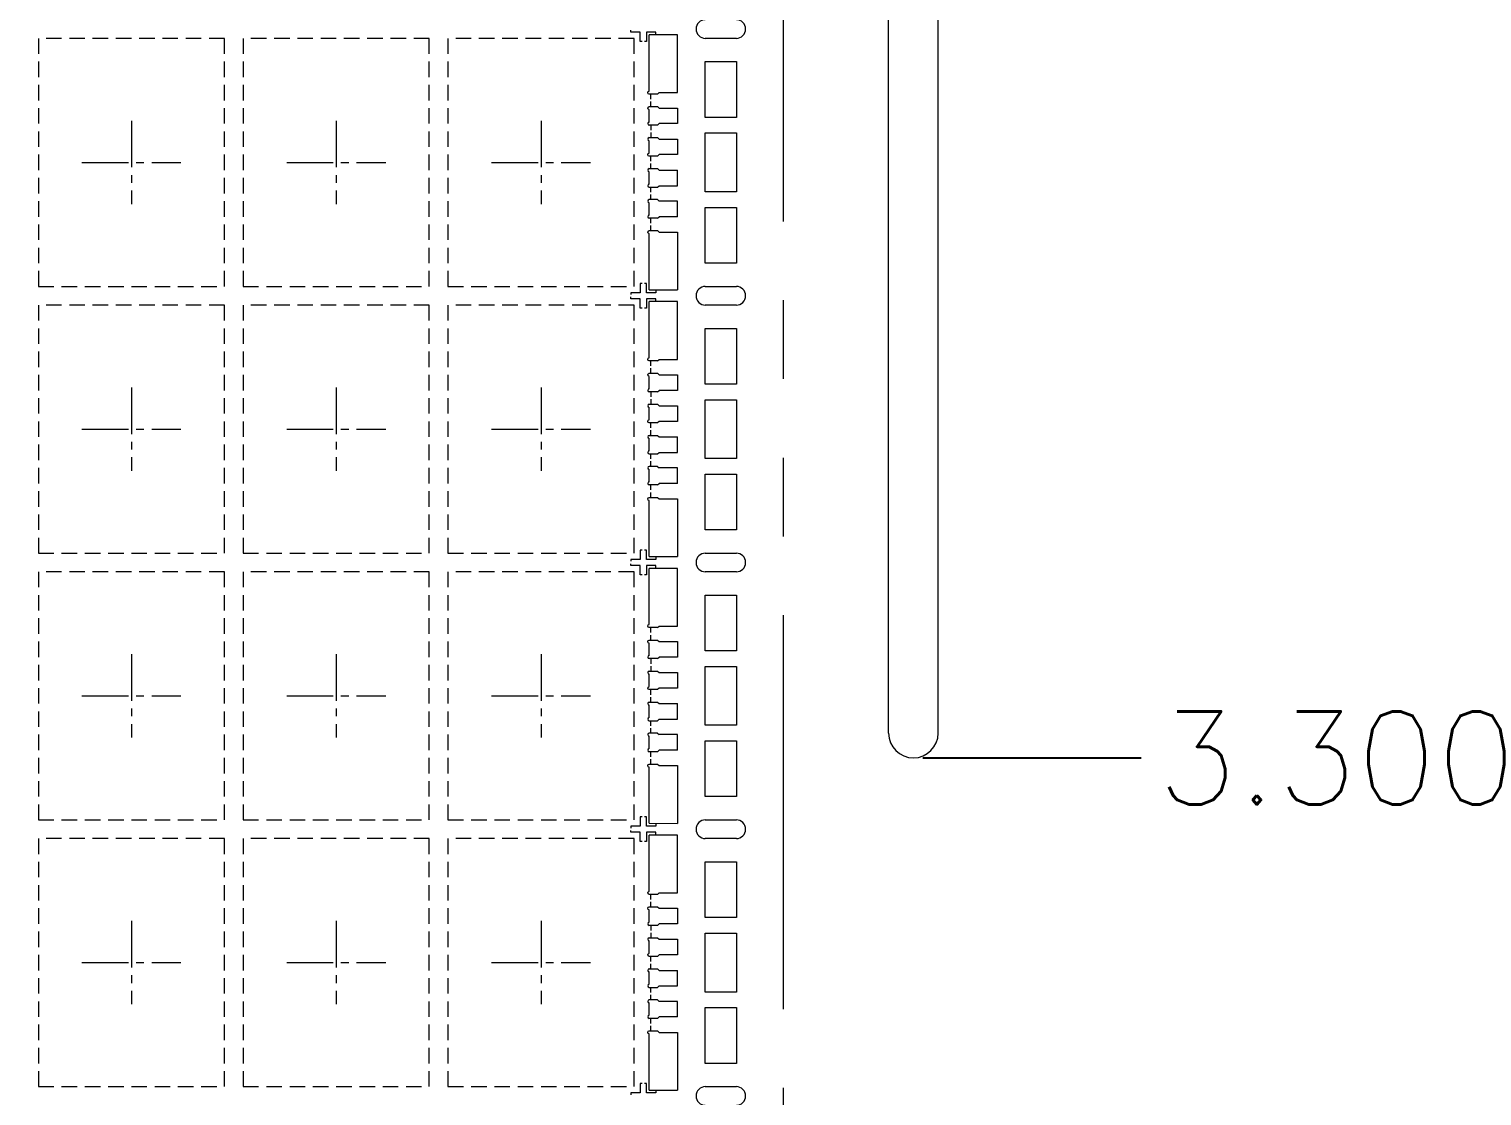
# Model space of a CAD drawing. Extents: x 1532 to 1650, y 120 to 288.
# Drawn here: x 1605.51 to 1628.92, y 236.15 to 253.35 of the extents above; entities that cross this region are included whole.
import ezdxf

# ---------------------------------------------------------------- set-up
doc = ezdxf.new("R2010")
doc.units = 0
doc.header["$MEASUREMENT"] = 0
for name, pattern in [('CENTER', [2, 1.25, -0.25, 0.25, -0.25]), ('CENTER2', [1.125, 0.75, -0.125, 0.125, -0.125]), ('HIDDEN', [0.375, 0.25, -0.125]), ('PHANTOM2', [31.75, 15.875, -3.175, 3.175, -3.175, 3.175, -3.175])]:
    doc.linetypes.add(name, pattern=pattern)
for name, color, linetype in [('1D', 4, 'Continuous'), ('LFBOTTOM', 4, 'Continuous'), ('LFTOP', 7, 'Continuous'), ('中心线', 1, 'CENTER2'), ('标注', 4, 'Continuous')]:
    doc.layers.add(name, color=color, linetype=linetype)
doc.layers.add('PKG', color=2, linetype='CENTER', lineweight=35)
doc.styles.add('SIMPLEX', font='SIMPLEX')
doc.dimstyles.new('2-0', dxfattribs={"dimtxt": 0.08, "dimasz": 0.12, "dimexe": 0.05, "dimexo": 0.025, "dimgap": 0.025, "dimtad": 0, "dimdec": 3, "dimzin": 1, "dimdsep": 46, "dimtxsty": 'SIMPLEX', "dimcen": 0.05, "dimadec": 0, "dimazin": 0, "dimtfac": 1, "dimtdec": 3, "dimtmove": 0, "dimatfit": 3, "dimfxl": 1, "dimarcsym": 0})

# ---------------------------------------------------------------- blocks, each defined once
blk = doc.blocks.new('*D6')
at = {"layer": 'Defpoints', "color": 0, "transparency": 16777216}
for p in [(1105.622, -514.735), (1109.294, -514.735), (1074.872, -518.035)]:
    blk.add_point(p, dxfattribs=at)
at = {"layer": '标注', "color": 0, "lineweight": -2, "transparency": 16777216}
blk.add_line((1105.772, -514.735), (1109.294, -514.735), dxfattribs=at)
at = {"layer": '标注', "color": 0, "lineweight": 0, "transparency": 16777216, "insert": (1112.444, -514.735), "char_height": 1.5, "attachment_point": 5, "style": 'SIMPLEX'}
blk.add_mtext('3.300', dxfattribs=at)
blk = doc.blocks.new('*D22')
at = {"layer": 'Defpoints', "color": 0, "transparency": 16777216}
for p in [(1074.872, -518.035), (1107.722, -552.052), (1108.534, -556.869)]:
    blk.add_point(p, dxfattribs=at)
at = {"layer": '标注', "color": 0, "lineweight": -2, "transparency": 16777216}
for p, q in [((1107.722, -552.552), (1107.722, -554.869)), ((1107.722, -554.869), (1108.534, -555.869)), ((1108.534, -555.869), (1108.534, -556.869))]:
    blk.add_line(p, q, dxfattribs=at)
at = {"layer": '标注', "color": 0, "lineweight": 0, "transparency": 16777216, "insert": (1108.534, -561.083), "char_height": 1.5, "attachment_point": 5, "rotation": 90, "style": 'SIMPLEX'}
blk.add_mtext('32.850', dxfattribs=at)
blk = doc.blocks.new('*D23')
at = {"layer": 'Defpoints', "color": 0, "transparency": 16777216}
for p in [(1074.872, -518.035), (1105.822, -552.052), (1106.907, -556.982)]:
    blk.add_point(p, dxfattribs=at)
at = {"layer": '标注', "color": 0, "lineweight": -2, "transparency": 16777216}
for p, q in [((1105.822, -552.552), (1105.822, -554.982)), ((1105.822, -554.982), (1106.907, -555.982)), ((1106.907, -555.982), (1106.907, -556.982))]:
    blk.add_line(p, q, dxfattribs=at)
at = {"layer": '标注', "color": 0, "lineweight": 0, "transparency": 16777216, "insert": (1106.907, -561.197), "char_height": 1.5, "attachment_point": 5, "rotation": 90, "style": 'SIMPLEX'}
blk.add_mtext('30.950', dxfattribs=at)
blk = doc.blocks.new('*D24')
at = {"layer": 'Defpoints', "color": 0, "transparency": 16777216}
for p in [(1074.872, -518.035), (1105.422, -552.052), (1104.913, -557.008)]:
    blk.add_point(p, dxfattribs=at)
at = {"layer": '标注', "color": 0, "lineweight": -2, "transparency": 16777216}
for p, q in [((1105.422, -552.552), (1105.422, -555.008)), ((1105.422, -555.008), (1104.913, -556.008)), ((1104.913, -556.008), (1104.913, -557.008))]:
    blk.add_line(p, q, dxfattribs=at)
at = {"layer": '标注', "color": 0, "lineweight": 0, "transparency": 16777216, "insert": (1104.913, -561.222), "char_height": 1.5, "attachment_point": 5, "rotation": 90, "style": 'SIMPLEX'}
blk.add_mtext('30.550', dxfattribs=at)
blk = doc.blocks.new('*D25')
at = {"layer": 'Defpoints', "color": 0, "transparency": 16777216}
for p in [(1105.622, -491.735), (1109.294, -491.735), (1074.872, -518.035)]:
    blk.add_point(p, dxfattribs=at)
at = {"layer": '标注', "color": 0, "lineweight": -2, "transparency": 16777216}
blk.add_line((1105.772, -491.735), (1109.294, -491.735), dxfattribs=at)
at = {"layer": '标注', "color": 0, "lineweight": 0, "transparency": 16777216, "insert": (1113.158, -491.735), "char_height": 1.5, "attachment_point": 5, "style": 'SIMPLEX'}
blk.add_mtext('26.300', dxfattribs=at)
blk = doc.blocks.new('*D33')
at = {"layer": 'Defpoints', "color": 0, "transparency": 16777216}
for p in [(1074.872, -518.035), (1074.872, -551.65), (1124.196, -551.659)]:
    blk.add_point(p, dxfattribs=at)
at = {"layer": '标注', "color": 0, "lineweight": -2, "transparency": 16777216}
for p, q in [((1075.022, -551.65), (1122.196, -551.65)), ((1122.196, -551.65), (1123.196, -551.659)), ((1123.196, -551.659), (1124.196, -551.659))]:
    blk.add_line(p, q, dxfattribs=at)
at = {"layer": '标注', "color": 0, "lineweight": 0, "transparency": 16777216, "insert": (1127.918, -551.659), "char_height": 1.5, "attachment_point": 5, "style": 'SIMPLEX'}
blk.add_mtext('33.615', dxfattribs=at)

msp = doc.modelspace()

# ---------------------------------------------------------------- linework, layer by layer
at = {"lineweight": 0}
for p, q in [((1619.358, 241.9959), (1619.358, 264.1959)), ((1620.158, 241.9959), (1620.158, 264.1959)), ((1616.9057, 253.1959), (1616.4057, 253.1959)), ((1616.4057, 249.1959), (1616.9057, 249.1959)), ((1616.9057, 248.8959), (1616.4057, 248.8959)), ((1616.4057, 244.8959), (1616.9057, 244.8959)), ((1616.9057, 244.5959), (1616.4057, 244.5959)), ((1616.4057, 240.5959), (1616.9057, 240.5959)), ((1616.9057, 240.2959), (1616.4057, 240.2959)), ((1616.4057, 236.2959), (1616.9057, 236.2959))]:
    msp.add_line(p, q, dxfattribs=at)
at = {"lineweight": 0, "ltscale": 10}
for points in [[(1616.4057, 252.8208), (1616.9057, 252.8208), (1616.9057, 251.9208), (1616.4057, 251.9208)], [(1616.4057, 251.6708), (1616.9057, 251.6708), (1616.9057, 250.7208), (1616.4057, 250.7208)], [(1616.4057, 250.4708), (1616.9057, 250.4708), (1616.9057, 249.5708), (1616.4057, 249.5708)], [(1616.4057, 248.5208), (1616.9057, 248.5208), (1616.9057, 247.6208), (1616.4057, 247.6208)], [(1616.4057, 247.3708), (1616.9057, 247.3708), (1616.9057, 246.4208), (1616.4057, 246.4208)], [(1616.4057, 246.1708), (1616.9057, 246.1708), (1616.9057, 245.2708), (1616.4057, 245.2708)], [(1616.4057, 244.2208), (1616.9057, 244.2208), (1616.9057, 243.3208), (1616.4057, 243.3208)], [(1616.4057, 243.0708), (1616.9057, 243.0708), (1616.9057, 242.1208), (1616.4057, 242.1208)], [(1616.4057, 241.8708), (1616.9057, 241.8708), (1616.9057, 240.9708), (1616.4057, 240.9708)], [(1616.4057, 239.9208), (1616.9057, 239.9208), (1616.9057, 239.0208), (1616.4057, 239.0208)], [(1616.4057, 238.7708), (1616.9057, 238.7708), (1616.9057, 237.8208), (1616.4057, 237.8208)], [(1616.4057, 237.5708), (1616.9057, 237.5708), (1616.9057, 236.6708), (1616.4057, 236.6708)]]:
    msp.add_lwpolyline(points, close=True, dxfattribs=at)
at = {"lineweight": 0}
for centre, radius, start, end in [((1616.4057, 253.3459), 0.15, 90, 270), ((1616.9057, 253.3459), 0.15, 270, 90), ((1616.4057, 249.0459), 0.15, 90, 270), ((1616.9057, 249.0459), 0.15, 270, 90), ((1616.4057, 244.7459), 0.15, 90, 270), ((1616.9057, 244.7459), 0.15, 270, 90), ((1619.758, 241.9959), 0.4, 180, 0), ((1616.4057, 240.4459), 0.15, 90, 270), ((1616.9057, 240.4459), 0.15, 270, 90), ((1616.4057, 236.1459), 0.15, 90, 270), ((1616.9057, 236.1459), 0.15, 270, 90)]:
    msp.add_arc(centre, radius, start, end, dxfattribs=at)
at = {"layer": '1D', "color": 4, "linetype": 'PHANTOM2', "lineweight": 0, "ltscale": 0.4}
msp.add_line((1617.658, 269.2959), (1617.658, 207.2959), dxfattribs=at)
at = {"layer": 'LFBOTTOM', "linetype": 'HIDDEN', "lineweight": 0, "ltscale": 0.2}
for p, q in [((1615.528, 251.7959), (1615.528, 251.7149)), ((1615.528, 251.6769), (1615.528, 251.5959)), ((1615.528, 250.7149), (1615.528, 250.7959)), ((1615.528, 250.5959), (1615.528, 250.6769)), ((1615.528, 247.4959), (1615.528, 247.4149)), ((1615.528, 247.3769), (1615.528, 247.2959)), ((1615.528, 246.4149), (1615.528, 246.4959)), ((1615.528, 246.2959), (1615.528, 246.3769)), ((1615.528, 243.1959), (1615.528, 243.1149)), ((1615.528, 243.0769), (1615.528, 242.9959)), ((1615.528, 242.1149), (1615.528, 242.1959)), ((1615.528, 241.9959), (1615.528, 242.0769)), ((1615.528, 238.8959), (1615.528, 238.8149)), ((1615.528, 238.7769), (1615.528, 238.6959)), ((1615.528, 237.8149), (1615.528, 237.8959)), ((1615.528, 237.6959), (1615.528, 237.7769))]:
    msp.add_line(p, q, dxfattribs=at)
at = {"layer": 'LFBOTTOM', "lineweight": 0}
for points in [[(1615.389, 253.1459), (1615.358, 253.1459), (1615.358, 253.2959), (1615.208, 253.2959), (1615.208, 253.3269)], [(1615.608, 253.2509), (1615.608, 253.2959), (1615.458, 253.2959), (1615.458, 253.1459), (1615.427, 253.1459)], [(1615.389, 249.2459), (1615.358, 249.2459), (1615.358, 249.0959), (1615.208, 249.0959), (1615.208, 249.0649)], [(1615.608, 249.1409), (1615.608, 249.0959), (1615.458, 249.0959), (1615.458, 249.2459), (1615.427, 249.2459)], [(1615.389, 248.8459), (1615.358, 248.8459), (1615.358, 248.9959), (1615.208, 248.9959), (1615.208, 249.0269)], [(1615.608, 248.9509), (1615.608, 248.9959), (1615.458, 248.9959), (1615.458, 248.8459), (1615.427, 248.8459)], [(1615.389, 244.9459), (1615.358, 244.9459), (1615.358, 244.7959), (1615.208, 244.7959), (1615.208, 244.7649)], [(1615.608, 244.8409), (1615.608, 244.7959), (1615.458, 244.7959), (1615.458, 244.9459), (1615.427, 244.9459)], [(1615.389, 244.5459), (1615.358, 244.5459), (1615.358, 244.6959), (1615.208, 244.6959), (1615.208, 244.7269)], [(1615.608, 244.6509), (1615.608, 244.6959), (1615.458, 244.6959), (1615.458, 244.5459), (1615.427, 244.5459)], [(1615.389, 240.6459), (1615.358, 240.6459), (1615.358, 240.4959), (1615.208, 240.4959), (1615.208, 240.4649)], [(1615.608, 240.5409), (1615.608, 240.4959), (1615.458, 240.4959), (1615.458, 240.6459), (1615.427, 240.6459)], [(1615.389, 240.2459), (1615.358, 240.2459), (1615.358, 240.3959), (1615.208, 240.3959), (1615.208, 240.4269)], [(1615.608, 240.3509), (1615.608, 240.3959), (1615.458, 240.3959), (1615.458, 240.2459), (1615.427, 240.2459)], [(1615.389, 236.3459), (1615.358, 236.3459), (1615.358, 236.1959), (1615.208, 236.1959), (1615.208, 236.1649)], [(1615.608, 236.2409), (1615.608, 236.1959), (1615.458, 236.1959), (1615.458, 236.3459), (1615.427, 236.3459)]]:
    msp.add_lwpolyline(points, dxfattribs=at)
at = {"layer": 'LFBOTTOM', "linetype": 'HIDDEN', "lineweight": 0, "ltscale": 0.2}
for points in [[(1615.528, 252.2149), (1615.528, 252.2959)], [(1615.528, 252.0959), (1615.528, 252.1769)], [(1615.528, 251.2149), (1615.528, 251.2959)], [(1615.528, 251.0959), (1615.528, 251.1769)], [(1615.528, 250.2149), (1615.528, 250.2959)], [(1615.528, 250.0959), (1615.528, 250.1769)], [(1615.528, 247.9149), (1615.528, 247.9959)], [(1615.528, 247.7959), (1615.528, 247.8769)], [(1615.528, 246.9149), (1615.528, 246.9959)], [(1615.528, 246.7959), (1615.528, 246.8769)], [(1615.528, 245.9149), (1615.528, 245.9959)], [(1615.528, 245.7959), (1615.528, 245.8769)], [(1615.528, 243.6149), (1615.528, 243.6959)], [(1615.528, 243.4959), (1615.528, 243.5769)], [(1615.528, 242.6149), (1615.528, 242.6959)], [(1615.528, 242.4959), (1615.528, 242.5769)], [(1615.528, 241.6149), (1615.528, 241.6959)], [(1615.528, 241.4959), (1615.528, 241.5769)], [(1615.528, 239.3149), (1615.528, 239.3959)], [(1615.528, 239.1959), (1615.528, 239.2769)], [(1615.528, 238.3149), (1615.528, 238.3959)], [(1615.528, 238.1959), (1615.528, 238.2769)], [(1615.528, 237.3149), (1615.528, 237.3959)], [(1615.528, 237.1959), (1615.528, 237.2769)]]:
    msp.add_lwpolyline(points, dxfattribs=at)
at = {"layer": 'LFTOP', "color": 0, "linetype": 'ByBlock', "lineweight": 0}
for p, q in [((1615.9557, 253.2509), (1615.503, 253.2509)), ((1615.9557, 252.3209), (1615.9557, 253.2509)), ((1615.633, 252.2959), (1615.6619, 252.3209)), ((1615.6619, 252.3209), (1615.9557, 252.3209)), ((1615.503, 252.0959), (1615.633, 252.0959)), ((1615.633, 252.0959), (1615.6619, 252.0709)), ((1615.6619, 252.0709), (1615.9557, 252.0709)), ((1615.9557, 252.0709), (1615.9557, 251.8209)), ((1615.633, 251.7959), (1615.503, 251.7959)), ((1615.633, 251.7959), (1615.6643, 251.8209)), ((1615.9557, 251.8209), (1615.6643, 251.8209)), ((1615.633, 251.5959), (1615.6643, 251.5709)), ((1615.6643, 251.5709), (1615.9557, 251.5709)), ((1615.9557, 251.5709), (1615.9557, 251.3209)), ((1615.503, 250.8459), (1615.503, 251.0459)), ((1615.9557, 250.8209), (1615.9557, 251.0709)), ((1615.633, 250.7959), (1615.6643, 250.8209)), ((1615.6643, 250.8209), (1615.9557, 250.8209)), ((1615.633, 250.5959), (1615.503, 250.5959)), ((1615.503, 250.3459), (1615.503, 250.5459)), ((1615.633, 250.5959), (1615.6643, 250.5709)), ((1615.9557, 250.5709), (1615.6643, 250.5709)), ((1615.9557, 250.3209), (1615.9557, 250.5709)), ((1615.633, 250.2959), (1615.503, 250.2959)), ((1615.633, 250.2959), (1615.6619, 250.3209)), ((1615.9557, 250.3209), (1615.6619, 250.3209)), ((1615.633, 250.0959), (1615.6619, 250.0709)), ((1615.6619, 250.0709), (1615.9557, 250.0709)), ((1615.9557, 250.0709), (1615.9557, 249.1408)), ((1615.503, 249.1409), (1615.9557, 249.1408)), ((1615.9557, 248.9509), (1615.503, 248.9509)), ((1615.9557, 248.0209), (1615.9557, 248.9509)), ((1615.633, 247.9959), (1615.6619, 248.0209)), ((1615.6619, 248.0209), (1615.9557, 248.0209)), ((1615.503, 247.7959), (1615.633, 247.7959)), ((1615.633, 247.7959), (1615.6619, 247.7709)), ((1615.6619, 247.7709), (1615.9557, 247.7709)), ((1615.9557, 247.7709), (1615.9557, 247.5209)), ((1615.633, 247.4959), (1615.503, 247.4959)), ((1615.633, 247.4959), (1615.6643, 247.5209)), ((1615.9557, 247.5209), (1615.6643, 247.5209)), ((1615.633, 247.2959), (1615.6643, 247.2709)), ((1615.6643, 247.2709), (1615.9557, 247.2709)), ((1615.9557, 247.2709), (1615.9557, 247.0209)), ((1615.9557, 246.5209), (1615.9557, 246.7709)), ((1615.503, 246.5459), (1615.503, 246.7459)), ((1615.633, 246.4959), (1615.6643, 246.5209)), ((1615.6643, 246.5209), (1615.9557, 246.5209)), ((1615.633, 246.2959), (1615.503, 246.2959)), ((1615.503, 246.0459), (1615.503, 246.2459)), ((1615.633, 246.2959), (1615.6643, 246.2709)), ((1615.9557, 246.2709), (1615.6643, 246.2709)), ((1615.9557, 246.0209), (1615.9557, 246.2709)), ((1615.633, 245.9959), (1615.503, 245.9959)), ((1615.633, 245.9959), (1615.6619, 246.0209)), ((1615.9557, 246.0209), (1615.6619, 246.0209)), ((1615.633, 245.7959), (1615.6619, 245.7709)), ((1615.6619, 245.7709), (1615.9557, 245.7709)), ((1615.9557, 245.7709), (1615.9557, 244.8408)), ((1615.503, 244.8409), (1615.9557, 244.8408)), ((1615.9557, 244.6509), (1615.503, 244.6509)), ((1615.9557, 243.7209), (1615.9557, 244.6509)), ((1615.503, 243.4959), (1615.633, 243.4959)), ((1615.633, 243.6959), (1615.6619, 243.7209)), ((1615.633, 243.4959), (1615.6619, 243.4709)), ((1615.6619, 243.7209), (1615.9557, 243.7209)), ((1615.6619, 243.4709), (1615.9557, 243.4709)), ((1615.9557, 243.4709), (1615.9557, 243.2209)), ((1615.633, 243.1959), (1615.503, 243.1959)), ((1615.633, 243.1959), (1615.6643, 243.2209)), ((1615.9557, 243.2209), (1615.6643, 243.2209)), ((1615.633, 242.9959), (1615.6643, 242.9709)), ((1615.6643, 242.9709), (1615.9557, 242.9709)), ((1615.9557, 242.9709), (1615.9557, 242.7209)), ((1615.503, 242.2459), (1615.503, 242.4459)), ((1615.9557, 242.2209), (1615.9557, 242.4709)), ((1615.633, 242.1959), (1615.6643, 242.2209)), ((1615.6643, 242.2209), (1615.9557, 242.2209)), ((1615.633, 241.9959), (1615.503, 241.9959)), ((1615.503, 241.7459), (1615.503, 241.9459)), ((1615.633, 241.9959), (1615.6643, 241.9709)), ((1615.9557, 241.9709), (1615.6643, 241.9709)), ((1615.9557, 241.7209), (1615.9557, 241.9709)), ((1615.633, 241.6959), (1615.503, 241.6959)), ((1615.633, 241.6959), (1615.6619, 241.7209)), ((1615.9557, 241.7209), (1615.6619, 241.7209)), ((1615.633, 241.4959), (1615.6619, 241.4709)), ((1615.6619, 241.4709), (1615.9557, 241.4709)), ((1615.9557, 241.4709), (1615.9557, 240.5408)), ((1615.503, 240.5409), (1615.9557, 240.5408)), ((1615.9557, 240.3509), (1615.503, 240.3509)), ((1615.9557, 239.4209), (1615.9557, 240.3509)), ((1615.633, 239.3959), (1615.6619, 239.4209)), ((1615.6619, 239.4209), (1615.9557, 239.4209)), ((1615.503, 239.1959), (1615.633, 239.1959)), ((1615.633, 239.1959), (1615.6619, 239.1709)), ((1615.6619, 239.1709), (1615.9557, 239.1709)), ((1615.9557, 239.1709), (1615.9557, 238.9209)), ((1615.633, 238.8959), (1615.503, 238.8959)), ((1615.633, 238.8959), (1615.6643, 238.9209)), ((1615.9557, 238.9209), (1615.6643, 238.9209)), ((1615.633, 238.6959), (1615.6643, 238.6709)), ((1615.6643, 238.6709), (1615.9557, 238.6709)), ((1615.9557, 238.6709), (1615.9557, 238.4209)), ((1615.503, 237.9459), (1615.503, 238.1459)), ((1615.9557, 237.9209), (1615.9557, 238.1709)), ((1615.633, 237.8959), (1615.6643, 237.9209)), ((1615.6643, 237.9209), (1615.9557, 237.9209)), ((1615.633, 237.6959), (1615.503, 237.6959)), ((1615.503, 237.4459), (1615.503, 237.6459)), ((1615.633, 237.6959), (1615.6643, 237.6709)), ((1615.9557, 237.6709), (1615.6643, 237.6709)), ((1615.9557, 237.4209), (1615.9557, 237.6709)), ((1615.633, 237.3959), (1615.6619, 237.4209)), ((1615.9557, 237.4209), (1615.6619, 237.4209)), ((1615.633, 237.3959), (1615.503, 237.3959)), ((1615.633, 237.1959), (1615.6619, 237.1709)), ((1615.6619, 237.1709), (1615.9557, 237.1709)), ((1615.9557, 237.1709), (1615.9557, 236.2408)), ((1615.503, 236.2409), (1615.9557, 236.2408))]:
    msp.add_line(p, q, dxfattribs=at)
at = {"layer": 'LFTOP', "color": 0, "linetype": 'Continuous', "lineweight": 0}
for p, q in [((1615.503, 251.5959), (1615.633, 251.5959)), ((1615.633, 251.2959), (1615.503, 251.2959)), ((1615.503, 251.0959), (1615.633, 251.0959)), ((1615.503, 250.7959), (1615.633, 250.7959)), ((1615.503, 250.0959), (1615.633, 250.0959)), ((1615.503, 247.2959), (1615.633, 247.2959)), ((1615.633, 246.9959), (1615.503, 246.9959)), ((1615.503, 246.7959), (1615.633, 246.7959)), ((1615.503, 246.4959), (1615.633, 246.4959)), ((1615.503, 245.7959), (1615.633, 245.7959)), ((1615.503, 242.9959), (1615.633, 242.9959)), ((1615.633, 242.6959), (1615.503, 242.6959)), ((1615.503, 242.4959), (1615.633, 242.4959)), ((1615.503, 242.1959), (1615.633, 242.1959)), ((1615.503, 241.4959), (1615.633, 241.4959)), ((1615.503, 238.6959), (1615.633, 238.6959)), ((1615.633, 238.3959), (1615.503, 238.3959)), ((1615.503, 238.1959), (1615.633, 238.1959)), ((1615.503, 237.8959), (1615.633, 237.8959)), ((1615.503, 237.1959), (1615.633, 237.1959))]:
    msp.add_line(p, q, dxfattribs=at)
at = {"layer": 'LFTOP', "color": 0, "linetype": 'ByBlock', "lineweight": 0}
for points in [[(1615.633, 252.2959), (1615.503, 252.2959, -1), (1615.503, 252.3459), (1615.503, 253.2509)], [(1615.503, 251.8459), (1615.503, 252.0459, -1), (1615.503, 252.0959)], [(1615.503, 251.2959, -1), (1615.503, 251.3459), (1615.503, 251.5459)], [(1615.503, 249.1409), (1615.503, 250.0459, -1), (1615.503, 250.0959)], [(1615.633, 247.9959), (1615.503, 247.9959, -1), (1615.503, 248.0459), (1615.503, 248.9509)], [(1615.503, 247.5459), (1615.503, 247.7459, -1), (1615.503, 247.7959)], [(1615.503, 246.9959, -1), (1615.503, 247.0459), (1615.503, 247.2459)], [(1615.503, 244.8409), (1615.503, 245.7459, -1), (1615.503, 245.7959)], [(1615.633, 243.6959), (1615.503, 243.6959, -1), (1615.503, 243.7459), (1615.503, 244.6509)], [(1615.503, 243.2459), (1615.503, 243.4459, -1), (1615.503, 243.4959)], [(1615.503, 242.6959, -1), (1615.503, 242.7459), (1615.503, 242.9459)], [(1615.503, 240.5409), (1615.503, 241.4459, -1), (1615.503, 241.4959)], [(1615.633, 239.3959), (1615.503, 239.3959, -1), (1615.503, 239.4459), (1615.503, 240.3509)], [(1615.503, 238.9459), (1615.503, 239.1459, -1), (1615.503, 239.1959)], [(1615.503, 238.3959, -1), (1615.503, 238.4459), (1615.503, 238.6459)], [(1615.503, 236.2409), (1615.503, 237.1459, -1), (1615.503, 237.1959)]]:
    msp.add_lwpolyline(points, format="xyb", dxfattribs=at)
for points in [[(1615.9557, 251.3209), (1615.6643, 251.3209), (1615.633, 251.2959)], [(1615.633, 251.0959), (1615.6643, 251.0709), (1615.9557, 251.0709)], [(1615.9557, 247.0209), (1615.6643, 247.0209), (1615.633, 246.9959)], [(1615.633, 246.7959), (1615.6643, 246.7709), (1615.9557, 246.7709)], [(1615.9557, 242.7209), (1615.6643, 242.7209), (1615.633, 242.6959)], [(1615.633, 242.4959), (1615.6643, 242.4709), (1615.9557, 242.4709)], [(1615.9557, 238.4209), (1615.6643, 238.4209), (1615.633, 238.3959)], [(1615.633, 238.1959), (1615.6643, 238.1709), (1615.9557, 238.1709)]]:
    msp.add_lwpolyline(points, dxfattribs=at)
for centre in [(1615.503, 251.8209), (1615.503, 251.5709), (1615.503, 251.0709), (1615.503, 250.8209), (1615.503, 250.5709), (1615.503, 250.3209), (1615.503, 247.5209), (1615.503, 247.2709), (1615.503, 246.7709), (1615.503, 246.5209), (1615.503, 246.2709), (1615.503, 246.0209), (1615.503, 243.2209), (1615.503, 242.9709), (1615.503, 242.4709), (1615.503, 242.2209), (1615.503, 241.9709), (1615.503, 241.7209), (1615.503, 238.9209), (1615.503, 238.6709), (1615.503, 238.1709), (1615.503, 237.9209), (1615.503, 237.6709), (1615.503, 237.4209)]:
    msp.add_arc(centre, 0.025, 90, 270, dxfattribs=at)
at = {"layer": 'PKG', "linetype": 'HIDDEN', "lineweight": 0}
for points in [[(1605.658, 249.1959), (1608.658, 249.1959), (1608.658, 253.1959), (1605.658, 253.1959)], [(1608.958, 249.1959), (1611.958, 249.1959), (1611.958, 253.1959), (1608.958, 253.1959)], [(1612.258, 249.1959), (1615.258, 249.1959), (1615.258, 253.1959), (1612.258, 253.1959)], [(1605.658, 244.8959), (1608.658, 244.8959), (1608.658, 248.8959), (1605.658, 248.8959)], [(1608.958, 244.8959), (1611.958, 244.8959), (1611.958, 248.8959), (1608.958, 248.8959)], [(1612.258, 244.8959), (1615.258, 244.8959), (1615.258, 248.8959), (1612.258, 248.8959)], [(1605.658, 240.5959), (1608.658, 240.5959), (1608.658, 244.5959), (1605.658, 244.5959)], [(1608.958, 240.5959), (1611.958, 240.5959), (1611.958, 244.5959), (1608.958, 244.5959)], [(1612.258, 240.5959), (1615.258, 240.5959), (1615.258, 244.5959), (1612.258, 244.5959)], [(1605.658, 236.2959), (1608.658, 236.2959), (1608.658, 240.2959), (1605.658, 240.2959)], [(1608.958, 236.2959), (1611.958, 236.2959), (1611.958, 240.2959), (1608.958, 240.2959)], [(1612.258, 236.2959), (1615.258, 236.2959), (1615.258, 240.2959), (1612.258, 240.2959)]]:
    msp.add_lwpolyline(points, close=True, dxfattribs=at)
at = {"layer": '中心线', "linetype": 'CENTER2', "lineweight": 0}
for p, q in [((1607.158, 251.8665), (1607.158, 250.5252)), ((1610.458, 251.8665), (1610.458, 250.5252)), ((1613.758, 251.8665), (1613.758, 250.5252)), ((1606.3596, 251.1959), (1607.9564, 251.1959)), ((1609.6596, 251.1959), (1611.2564, 251.1959)), ((1612.9596, 251.1959), (1614.5564, 251.1959)), ((1607.158, 247.5665), (1607.158, 246.2252)), ((1610.458, 247.5665), (1610.458, 246.2252)), ((1613.758, 247.5665), (1613.758, 246.2252)), ((1606.3596, 246.8959), (1607.9564, 246.8959)), ((1609.6596, 246.8959), (1611.2564, 246.8959)), ((1612.9596, 246.8959), (1614.5564, 246.8959)), ((1607.158, 243.2665), (1607.158, 241.9252)), ((1610.458, 243.2665), (1610.458, 241.9252)), ((1613.758, 243.2665), (1613.758, 241.9252)), ((1606.3596, 242.5959), (1607.9564, 242.5959)), ((1609.6596, 242.5959), (1611.2564, 242.5959)), ((1612.9596, 242.5959), (1614.5564, 242.5959)), ((1607.158, 238.9665), (1607.158, 237.6252)), ((1610.458, 238.9665), (1610.458, 237.6252)), ((1613.758, 238.9665), (1613.758, 237.6252)), ((1606.3596, 238.2959), (1607.9564, 238.2959)), ((1609.6596, 238.2959), (1611.2564, 238.2959)), ((1612.9596, 238.2959), (1614.5564, 238.2959))]:
    msp.add_line(p, q, dxfattribs=at)

# ---------------------------------------------------------------- dimensions: what is measured, and where the dimension line sits
at = {"layer": '标注', "lineweight": 0}
for feature_location, offset, dtype, override, picture, middle in [((1619.758, 264.5959), (3.6725, 0), 0, {"dimtxt": 1.5, "dimasz": 0.5, "dimexo": 0.15, "dimgap": 0.15}, '*D25', (1627.2947, 264.5959)), ((1619.758, 241.5959), (3.6725, 0), 0, {"dimtxt": 1.5, "dimasz": 0.5, "dimexo": 0.15, "dimgap": 0.15}, '*D6', (1626.5805, 241.5959)), ((1621.858, 204.2789), (0.8127, -4.8169), 1, {"dimtxt": 1.5, "dimasz": 0.5, "dimexo": 0.5, "dimgap": 0.5}, '*D22', (1622.6707, 195.2478)), ((1619.958, 204.2789), (1.0857, -4.93), 1, {"dimtxt": 1.5, "dimasz": 0.5, "dimexo": 0.5, "dimgap": 0.5}, '*D23', (1621.0437, 195.1346)), ((1619.558, 204.2789), (-0.509, -4.9556), 1, {"dimtxt": 1.5, "dimasz": 0.5, "dimexo": 0.5, "dimgap": 0.5}, '*D24', (1619.049, 195.1091)), ((1589.008, 204.6809), (49.3247, -0.0087), 0, {"dimtxt": 1.5, "dimasz": 0.5, "dimexo": 0.15, "dimgap": 0.15}, '*D33', (1642.0541, 204.6721))]:
    dim = msp.add_ordinate_dim(feature_location=feature_location, offset=offset, dtype=dtype, origin=(1589.008, 238.2959), dimstyle='2-0', override=override, dxfattribs=at)
    dim.commit()
    dim.dimension.update_dxf_attribs({"geometry": picture, "text_midpoint": middle, "insert": (514.1363, 756.3311)})

doc.saveas('drawing.dxf')
